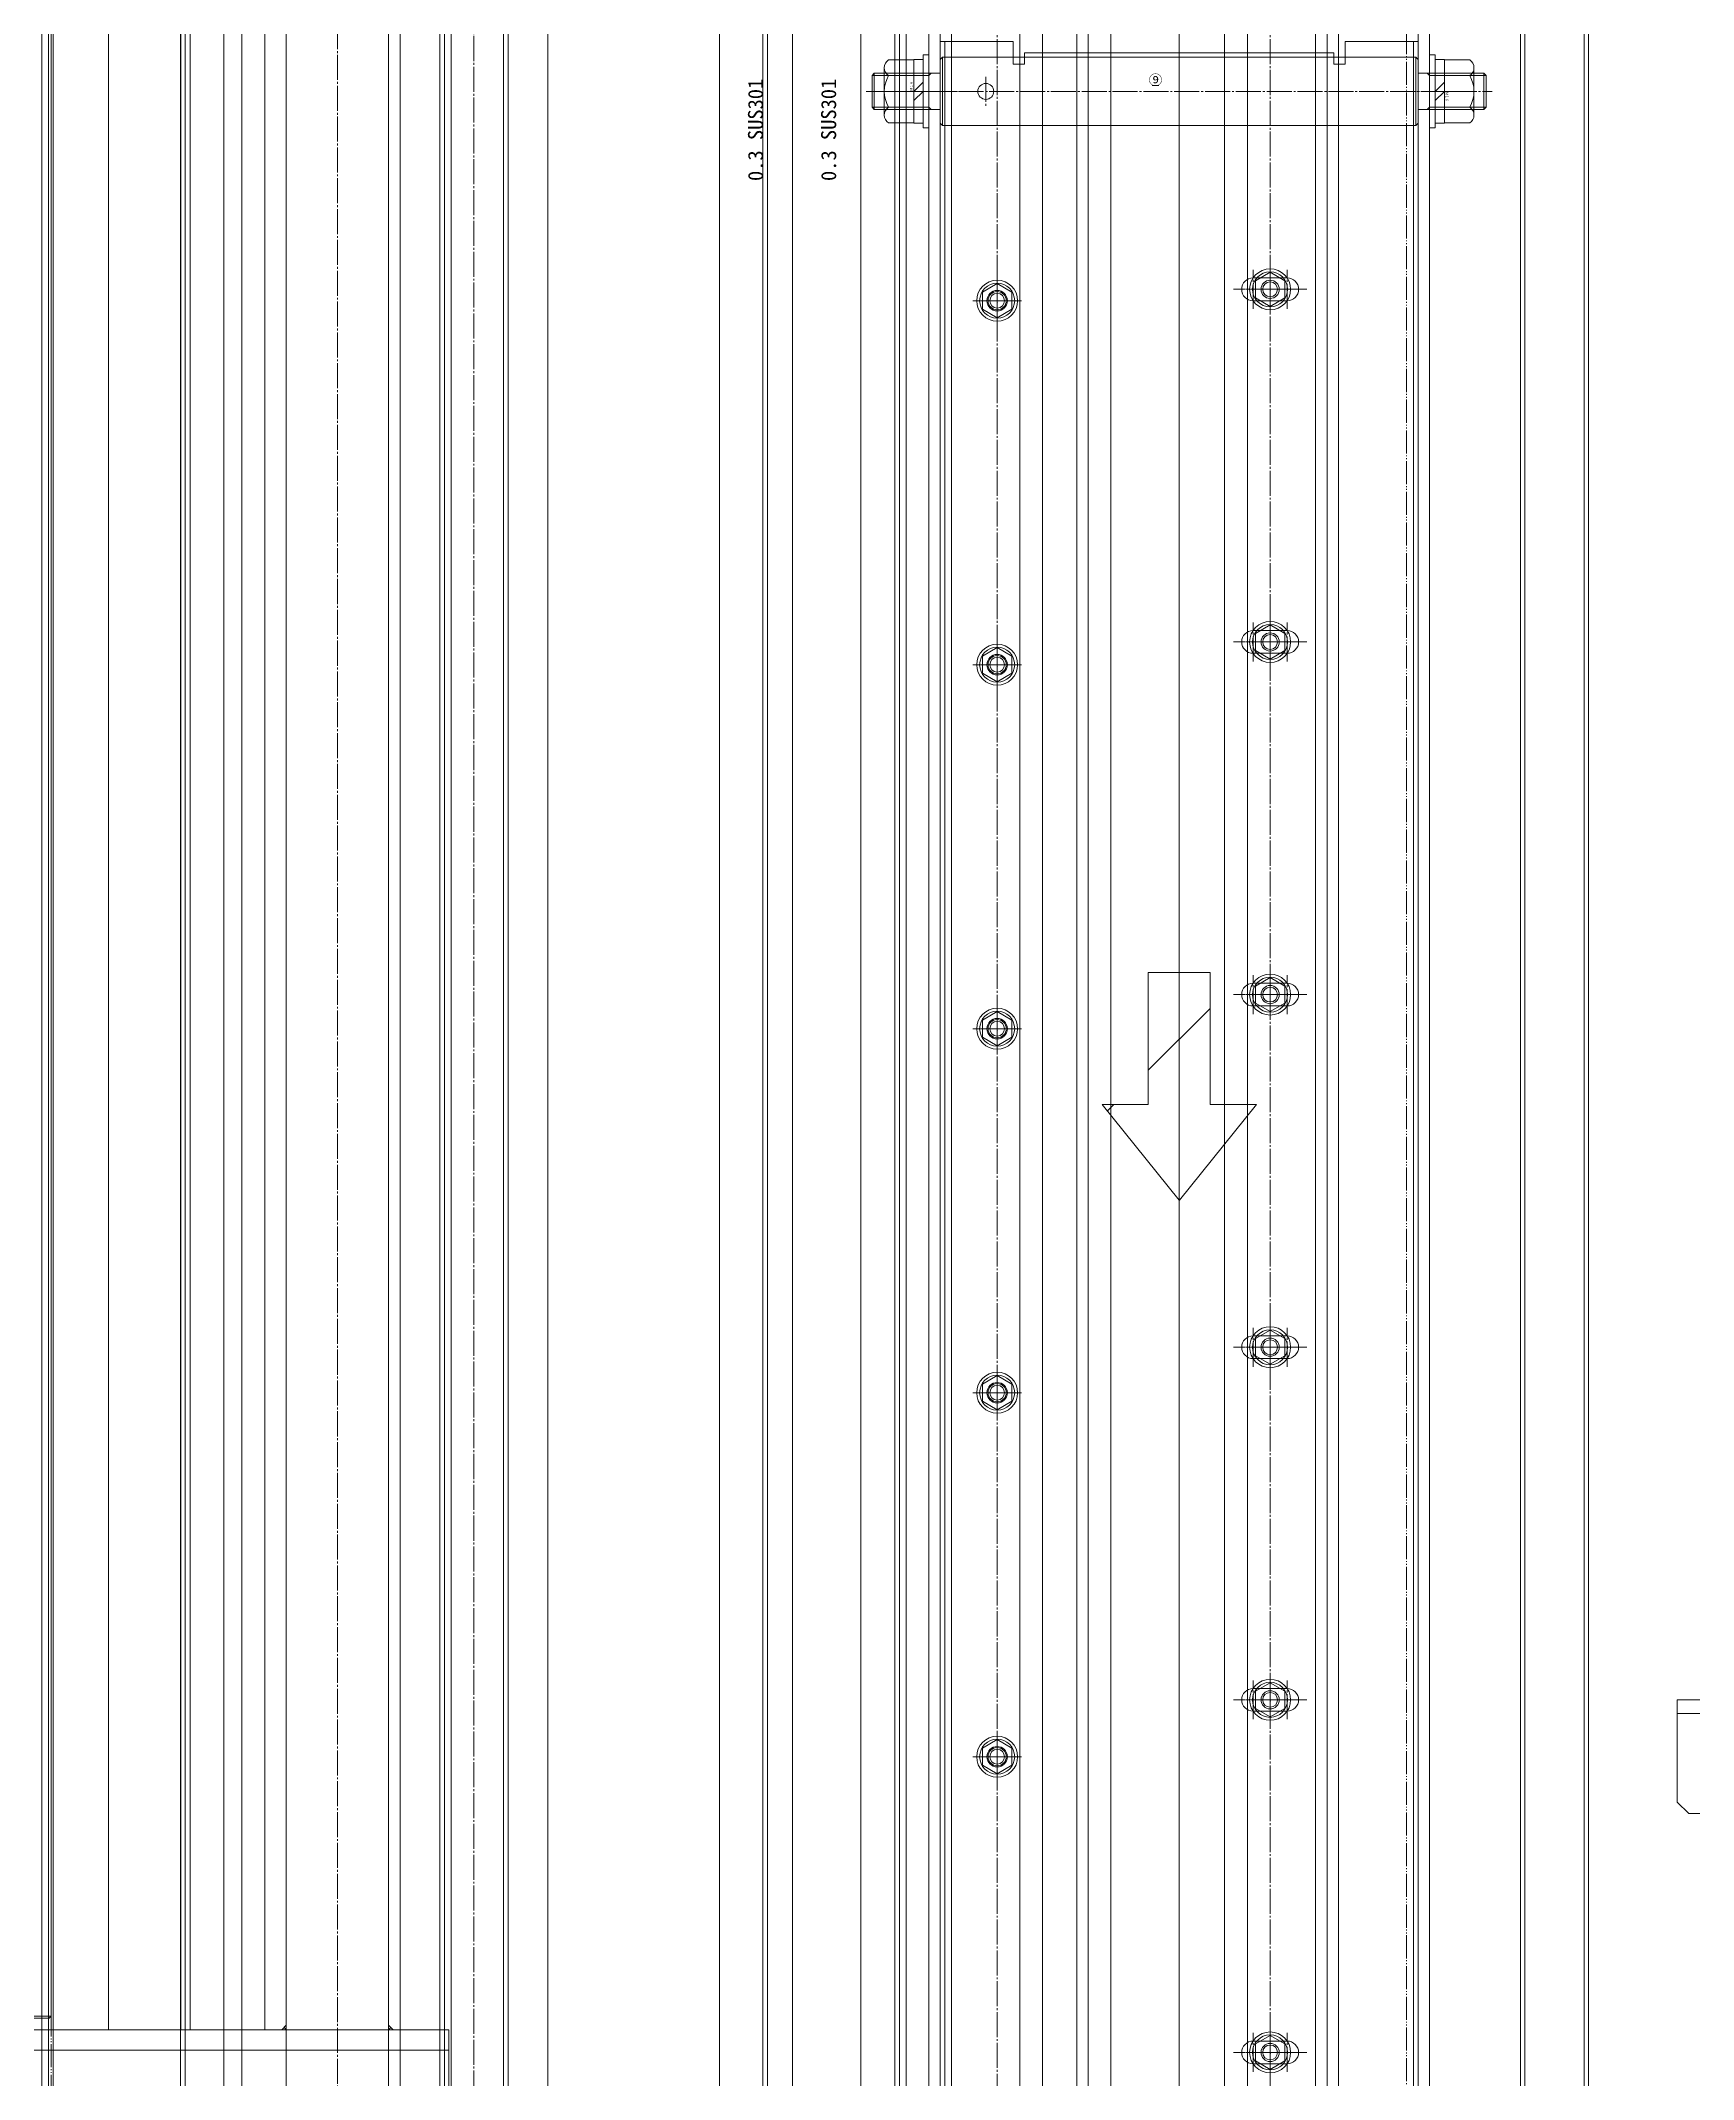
# Model space of a CAD drawing. Units: millimetres at full size. Extents: x -21196 to 21204, y -11807 to 11807.
# Drawn here: x -9000 to -8274, y -3372 to -2476 of the extents above; entities that cross this region are included whole.
import ezdxf
from ezdxf.enums import TextEntityAlignment as Align

# ---------------------------------------------------------------- set-up
doc = ezdxf.new("R2010")
doc.units = ezdxf.units.MM
doc.header["$LTSCALE"] = 0.5
doc.linetypes.add('USER3', pattern=[26.999999, 20.299999, -1.7, 0.8, -1.7, 0.8, -1.7])
doc.linetypes.add('USER4', pattern=[27.1, 22, -1.7, 1.7, -1.7])
doc.layers.add('1-0_設備-5(241129配置図菊池追記(立面図).jww)(機器配置図 260128.dwg)', color=7, linetype='Continuous', lineweight=9)
doc.styles.add('ＭＳ ゴシック', font='')
doc.styles.get('ＭＳ ゴシック').set_extended_font_data('MS Gothic')

msp = doc.modelspace()

# ---------------------------------------------------------------- linework, layer by layer
at = {"layer": '1-0_設備-5(241129配置図菊池追記(立面図).jww)(機器配置図 260128.dwg)', "linetype": 'USER4'}
for p, q in [((-8809.5215, -1010.3917), (-8809.5215, -3520.9026)), ((-8579.5215, -1309.8888), (-8579.5215, -3550.4055)), ((-8459.5215, -1309.8888), (-8459.5215, -3550.4055)), ((-8529.5215, -3534.6859), (-8529.5215, -1325.6084)), ((-8499.5215, -3534.6859), (-8499.5215, -1325.6084)), ((-8869.5215, -3522.9294), (-8869.5215, -1337.3649)), ((-8499.5216, -2475.6472), (-8499.5216, -3748.1472)), ((-8637.1763, -2498.1472), (-8361.8668, -2498.1472)), ((-8609.5216, -2498.1472), (-8629.1216, -2498.1472)), ((-8617.0563, -2498.1472), (-8596.9226, -2498.1472)), ((-8584.5216, -2491.7524), (-8584.5216, -2504.5419)), ((-8381.9869, -2498.1472), (-8402.1206, -2498.1472)), ((-8389.5216, -2498.1472), (-8369.9216, -2498.1472)), ((-8579.5215, -2600.8973), (-8579.5215, -2579.3969)), ((-8467.0215, -2593.7075), (-8467.0215, -2576.5868)), ((-8459.5215, -2596.1471), (-8459.5215, -2574.1471)), ((-8459.5215, -2595.8973), (-8459.5215, -2574.3969)), ((-8459.5215, -2578.2238), (-8459.5215, -2592.0704)), ((-8452.0215, -2593.7075), (-8452.0215, -2576.5868)), ((-8579.5215, -2582.8061), (-8579.5215, -2597.4882)), ((-8579.5215, -2582.8061), (-8579.5215, -2597.4882)), ((-8579.5215, -2582.8061), (-8579.5215, -2597.4882)), ((-8579.5215, -2583.2238), (-8579.5215, -2597.0704)), ((-8443.4612, -2585.1471), (-8475.5819, -2585.1471)), ((-8448.7713, -2585.1471), (-8470.2717, -2585.1471)), ((-8452.5982, -2585.1471), (-8466.4448, -2585.1471)), ((-8568.7713, -2590.1471), (-8590.2717, -2590.1471)), ((-8572.1805, -2590.1471), (-8586.8626, -2590.1471)), ((-8572.1805, -2590.1471), (-8586.8626, -2590.1471)), ((-8572.1805, -2590.1471), (-8586.8626, -2590.1471)), ((-8572.5982, -2590.1471), (-8586.4448, -2590.1471)), ((-8467.0215, -2748.7075), (-8467.0215, -2731.5868)), ((-8459.5215, -2751.1471), (-8459.5215, -2729.1471)), ((-8459.5215, -2750.8973), (-8459.5215, -2729.3969)), ((-8452.0215, -2748.7075), (-8452.0215, -2731.5868)), ((-8579.5215, -2760.8973), (-8579.5215, -2739.3969)), ((-8443.4612, -2740.1471), (-8475.5819, -2740.1471)), ((-8448.7713, -2740.1471), (-8470.2717, -2740.1471)), ((-8452.5982, -2740.1471), (-8466.4448, -2740.1471)), ((-8459.5215, -2733.2238), (-8459.5215, -2747.0704)), ((-8568.7713, -2750.1471), (-8590.2717, -2750.1471)), ((-8572.1805, -2750.1471), (-8586.8626, -2750.1471)), ((-8572.1805, -2750.1471), (-8586.8626, -2750.1471)), ((-8572.1805, -2750.1471), (-8586.8626, -2750.1471)), ((-8572.5982, -2750.1471), (-8586.4448, -2750.1471)), ((-8579.5215, -2742.8061), (-8579.5215, -2757.4882)), ((-8579.5215, -2742.8061), (-8579.5215, -2757.4882)), ((-8579.5215, -2742.8061), (-8579.5215, -2757.4882)), ((-8579.5215, -2743.2238), (-8579.5215, -2757.0704)), ((-8459.5215, -2906.1471), (-8459.5215, -2884.1471)), ((-8459.5215, -2905.8973), (-8459.5215, -2884.3969)), ((-8467.0215, -2903.7075), (-8467.0215, -2886.5868)), ((-8459.5215, -2888.2238), (-8459.5215, -2902.0704)), ((-8452.0215, -2903.7075), (-8452.0215, -2886.5868)), ((-8579.5215, -2920.8973), (-8579.5215, -2899.3969)), ((-8579.5215, -2902.8061), (-8579.5215, -2917.4882)), ((-8579.5215, -2902.8061), (-8579.5215, -2917.4882)), ((-8579.5215, -2902.8061), (-8579.5215, -2917.4882)), ((-8443.4612, -2895.1471), (-8475.5819, -2895.1471)), ((-8448.7713, -2895.1471), (-8470.2717, -2895.1471)), ((-8452.5982, -2895.1471), (-8466.4448, -2895.1471)), ((-8568.7713, -2910.1471), (-8590.2717, -2910.1471)), ((-8572.1805, -2910.1471), (-8586.8626, -2910.1471)), ((-8572.1805, -2910.1471), (-8586.8626, -2910.1471)), ((-8572.1805, -2910.1471), (-8586.8626, -2910.1471)), ((-8572.5982, -2910.1471), (-8586.4448, -2910.1471)), ((-8579.5215, -2903.2238), (-8579.5215, -2917.0704)), ((-8467.0215, -3058.7075), (-8467.0215, -3041.5868)), ((-8459.5215, -3061.1471), (-8459.5215, -3039.1471)), ((-8459.5215, -3060.8973), (-8459.5215, -3039.3969)), ((-8459.5215, -3043.2238), (-8459.5215, -3057.0704)), ((-8452.0215, -3058.7075), (-8452.0215, -3041.5868)), ((-8443.4612, -3050.1471), (-8475.5819, -3050.1471)), ((-8448.7713, -3050.1471), (-8470.2717, -3050.1471)), ((-8452.5982, -3050.1471), (-8466.4448, -3050.1471)), ((-8579.5215, -3080.8973), (-8579.5215, -3059.3969)), ((-8579.5215, -3062.8061), (-8579.5215, -3077.4882)), ((-8579.5215, -3062.8061), (-8579.5215, -3077.4882)), ((-8579.5215, -3062.8061), (-8579.5215, -3077.4882)), ((-8579.5215, -3063.2238), (-8579.5215, -3077.0704)), ((-8568.7713, -3070.1471), (-8590.2717, -3070.1471)), ((-8572.1805, -3070.1471), (-8586.8626, -3070.1471)), ((-8572.1805, -3070.1471), (-8586.8626, -3070.1471)), ((-8572.1805, -3070.1471), (-8586.8626, -3070.1471)), ((-8572.5982, -3070.1471), (-8586.4448, -3070.1471)), ((-8467.0215, -3213.7075), (-8467.0215, -3196.5868)), ((-8459.5215, -3216.1471), (-8459.5215, -3194.1471)), ((-8459.5215, -3215.8973), (-8459.5215, -3194.3969)), ((-8459.5215, -3198.2238), (-8459.5215, -3212.0704)), ((-8452.0215, -3213.7075), (-8452.0215, -3196.5868)), ((-8443.4612, -3205.1471), (-8475.5819, -3205.1471)), ((-8448.7713, -3205.1471), (-8470.2717, -3205.1471)), ((-8452.5982, -3205.1471), (-8466.4448, -3205.1471)), ((-8579.5215, -3240.8973), (-8579.5215, -3219.3969)), ((-8579.5215, -3222.8061), (-8579.5215, -3237.4882)), ((-8579.5215, -3222.8061), (-8579.5215, -3237.4882)), ((-8579.5215, -3222.8061), (-8579.5215, -3237.4882)), ((-8579.5215, -3223.2238), (-8579.5215, -3237.0704)), ((-8568.7713, -3230.1471), (-8590.2717, -3230.1471)), ((-8572.1805, -3230.1471), (-8586.8626, -3230.1471)), ((-8572.1805, -3230.1471), (-8586.8626, -3230.1471)), ((-8572.1805, -3230.1471), (-8586.8626, -3230.1471)), ((-8572.5982, -3230.1471), (-8586.4448, -3230.1471)), ((-8459.5215, -3371.1471), (-8459.5215, -3349.1471)), ((-8459.5215, -3370.8973), (-8459.5215, -3349.3969)), ((-8467.0215, -3368.7075), (-8467.0215, -3351.5868)), ((-8459.5215, -3353.2238), (-8459.5215, -3367.0704)), ((-8452.0215, -3368.7075), (-8452.0215, -3351.5868)), ((-8443.4612, -3360.1471), (-8475.5819, -3360.1471)), ((-8448.7713, -3360.1471), (-8470.2717, -3360.1471)), ((-8452.5982, -3360.1471), (-8466.4448, -3360.1471))]:
    msp.add_line(p, q, dxfattribs=at)
at = {"layer": '1-0_設備-5(241129配置図菊池追記(立面図).jww)(機器配置図 260128.dwg)'}
for p, q in [((-8604.5216, -3780.1472), (-8604.5216, -1210.1472)), ((-8394.5216, -3780.1472), (-8394.5216, -1210.1472)), ((-8609.5216, -1370.1472), (-8609.5216, -3485.1472)), ((-8389.5216, -1370.1472), (-8389.5216, -3485.1472)), ((-8911.5215, -3430.1471), (-8911.5215, -1430.1471)), ((-8347.5215, -1430.1471), (-8347.5215, -3430.1471)), ((-8321.5215, -3430.1471), (-8321.5215, -1430.1471)), ((-8996.5215, -1440.1471), (-8996.5215, -3420.1471)), ((-8842.0215, -1440.1471), (-8842.0215, -3420.1471)), ((-8777.0215, -1440.1471), (-8777.0215, -3420.1471)), ((-8701.5215, -3422.1471), (-8701.5215, -1438.1471)), ((-8669.5215, -3422.1471), (-8669.5215, -1438.1471)), ((-8639.5215, -3422.1471), (-8639.5215, -1438.1471)), ((-8622.5215, -1440.1471), (-8622.5215, -3420.1471)), ((-8599.5215, -3425.1471), (-8599.5215, -1435.1471)), ((-8559.5215, -1435.1471), (-8559.5215, -3425.1471)), ((-8559.5215, -1438.1471), (-8559.5215, -3422.1471)), ((-8559.5215, -1438.1471), (-8559.5215, -3422.1471)), ((-8539.5215, -1438.1471), (-8539.5215, -3422.1471)), ((-8349.5215, -1435.1471), (-8349.5215, -3425.1471)), ((-8539.5212, -3382.6471), (-8539.5212, -1477.6471)), ((-8479.5215, -3382.6471), (-8479.5215, -1477.6471)), ((-8439.5215, -3382.6471), (-8439.5215, -1477.6471)), ((-8938.3016, -3350.1471), (-8938.3016, -1510.1471)), ((-8934.2889, -3350.1471), (-8934.2889, -1510.1471)), ((-8892.0215, -1510.1471), (-8892.0215, -3350.1471)), ((-8847.0215, -1510.1471), (-8847.0215, -3350.1471)), ((-8994.5215, -3409.1471), (-8994.5215, -2433.1471)), ((-8938.5215, -2433.1471), (-8938.5215, -3409.1471)), ((-8936.5215, -2433.1471), (-8936.5215, -3409.1471)), ((-8824.5215, -3409.1471), (-8824.5215, -2433.1471)), ((-8822.5215, -3409.1471), (-8822.5215, -2433.1471)), ((-8796.5215, -2433.1471), (-8796.5215, -3409.1471)), ((-8794.5215, -2433.1471), (-8794.5215, -3409.1471)), ((-8682.5215, -2433.1471), (-8682.5215, -3409.1471)), ((-8680.5215, -2433.1471), (-8680.5215, -3409.1471)), ((-8624.5215, -3409.1471), (-8624.5215, -2433.1471)), ((-8604.5216, -2476.1472), (-8604.5216, -3733.1472)), ((-8572.5216, -2476.1472), (-8604.5216, -2476.1472)), ((-8602.5216, -2476.1472), (-8602.5216, -3733.1472)), ((-8572.5216, -2486.1472), (-8572.5216, -2476.1472)), ((-8567.5216, -2486.1472), (-8567.5216, -2481.1472)), ((-8394.5216, -2476.1472), (-8426.5216, -2476.1472)), ((-8396.5216, -2476.1472), (-8396.5216, -3733.1472)), ((-8394.5216, -2476.1472), (-8394.5216, -3733.1472)), ((-8634.5216, -2491.1472), (-8633.5216, -2490.1472)), ((-8633.5216, -2490.1472), (-8604.5216, -2490.1472)), ((-8633.5216, -2506.1472), (-8633.5216, -2490.1472)), ((-8633.5216, -2490.1472), (-8633.5216, -2506.1472)), ((-8629.1216, -2508.5342), (-8629.1216, -2487.7602)), ((-8616.1216, -2484.2972), (-8627.2656, -2484.2972)), ((-8616.1216, -2484.1472), (-8612.1216, -2484.1472)), ((-8609.5216, -2490.1472), (-8609.5216, -2506.1472)), ((-8609.5216, -2491.1472), (-8608.5216, -2490.1472)), ((-8603.5216, -2483.1472), (-8604.5216, -2484.1472)), ((-8604.5216, -2484.1472), (-8604.5216, -2512.1472)), ((-8603.5216, -2483.1472), (-8395.5216, -2483.1472)), ((-8603.5216, -2483.1472), (-8603.5216, -2513.1472)), ((-8567.5216, -2486.1472), (-8572.5216, -2486.1472)), ((-8567.5216, -2483.1472), (-8431.5216, -2483.1472)), ((-8499.5216, -2483.1472), (-8499.5216, -2513.1472)), ((-8395.5216, -2483.1472), (-8394.5216, -2484.1472)), ((-8394.5216, -2484.1472), (-8394.5216, -2512.1472)), ((-8365.5216, -2490.1472), (-8394.5216, -2490.1472)), ((-8389.5216, -2491.1472), (-8390.5216, -2490.1472)), ((-8389.5216, -2490.1472), (-8389.5216, -2506.1472)), ((-8371.7776, -2484.2972), (-8382.9216, -2484.2972)), ((-8369.9216, -2487.7602), (-8369.9216, -2508.5342)), ((-8365.5216, -2506.1472), (-8365.5216, -2490.1472)), ((-8364.5216, -2491.1472), (-8365.5216, -2490.1472)), ((-8365.5216, -2506.1472), (-8365.5216, -2490.1472)), ((-8634.5216, -2491.1472), (-8609.5216, -2491.1472)), ((-8634.5216, -2491.1472), (-8634.5216, -2505.1472)), ((-8629.1216, -2491.1472), (-8634.5216, -2491.1472)), ((-8627.2656, -2491.2222), (-8616.1216, -2491.2222)), ((-8616.1216, -2498.1472), (-8612.1216, -2494.1472)), ((-8616.1216, -2502.1472), (-8612.1216, -2498.1472)), ((-8511.4268, -2495.6151), (-8508.4364, -2495.6151)), ((-8364.5216, -2491.1472), (-8389.5216, -2491.1472)), ((-8382.9216, -2494.1472), (-8386.9216, -2498.1472)), ((-8382.9216, -2498.1472), (-8386.9216, -2502.1472)), ((-8382.9216, -2491.2222), (-8371.7776, -2491.2222)), ((-8369.9216, -2491.1472), (-8364.5216, -2491.1472)), ((-8364.5216, -2491.1472), (-8364.5216, -2505.1472)), ((-8634.5216, -2505.1472), (-8609.5216, -2505.1472)), ((-8634.5216, -2505.1472), (-8633.5216, -2506.1472)), ((-8629.1216, -2505.1472), (-8634.5216, -2505.1472)), ((-8633.5216, -2506.1472), (-8604.5216, -2506.1472)), ((-8616.1216, -2505.0722), (-8627.2656, -2505.0722)), ((-8609.5216, -2505.1472), (-8608.5216, -2506.1472)), ((-8365.5216, -2506.1472), (-8394.5216, -2506.1472)), ((-8389.5216, -2505.1472), (-8390.5216, -2506.1472)), ((-8364.5216, -2505.1472), (-8389.5216, -2505.1472)), ((-8371.7776, -2505.0722), (-8382.9216, -2505.0722)), ((-8369.9216, -2505.1472), (-8364.5216, -2505.1472)), ((-8364.5216, -2505.1472), (-8365.5216, -2506.1472)), ((-8627.2656, -2511.9972), (-8616.1216, -2511.9972)), ((-8604.5216, -2512.1472), (-8603.5216, -2513.1472)), ((-8603.5216, -2513.1472), (-8395.5216, -2513.1472)), ((-8382.9216, -2512.1472), (-8386.9216, -2512.1472)), ((-8382.9216, -2511.9972), (-8371.7776, -2511.9972)), ((-8452.0215, -2580.1471), (-8467.0215, -2580.1471)), ((-8467.0215, -2590.1471), (-8452.0215, -2590.1471)), ((-8452.0215, -2735.1471), (-8467.0215, -2735.1471)), ((-8467.0215, -2745.1471), (-8452.0215, -2745.1471)), ((-8513.1018, -2885.5065), (-8485.9413, -2885.5065)), ((-8513.1018, -2943.5312), (-8513.1018, -2885.5065)), ((-8485.9413, -2943.5312), (-8485.9413, -2885.5065)), ((-8452.0215, -2890.1471), (-8467.0215, -2890.1471)), ((-8513.1018, -2928.3761), (-8485.9413, -2901.2156)), ((-8467.0215, -2900.1471), (-8452.0215, -2900.1471)), ((-8531.1157, -2946.39), (-8528.257, -2943.5312)), ((-8499.5216, -2985.5065), (-8499.0275, -2985.0125)), ((-8452.0215, -3045.1471), (-8467.0215, -3045.1471)), ((-8467.0215, -3055.1471), (-8452.0215, -3055.1471)), ((-8452.0215, -3200.1471), (-8467.0215, -3200.1471)), ((-8467.0215, -3210.1471), (-8452.0215, -3210.1471)), ((-8099.5215, -3211.1471), (-8280.5215, -3211.1471)), ((-8099.5215, -3211.1471), (-8280.5215, -3211.1471)), ((-9205.3229, -3344.1471), (-8995.3229, -3344.1471)), ((-9095.3229, -3345.1471), (-8996.3229, -3345.1471)), ((-8996.3229, -3345.1471), (-8995.3229, -3344.1471)), ((-8893.0215, -3349.1471), (-8892.0215, -3350.1471)), ((-8892.0215, -3359.1471), (-8892.0215, -3350.1471)), ((-8846.0215, -3349.1471), (-8847.0215, -3350.1471)), ((-8847.0215, -3359.1471), (-8847.0215, -3350.1471)), ((-9701.042, -3359.1471), (-8820.5548, -3359.1471)), ((-8452.0215, -3355.1471), (-8467.0215, -3355.1471)), ((-8467.0215, -3365.1471), (-8452.0215, -3365.1471))]:
    msp.add_line(p, q, dxfattribs=at)
at = {"layer": '1-0_設備-5(241129配置図菊池追記(立面図).jww)(機器配置図 260128.dwg)', "linetype": 'USER3'}
for points in [[(-8399.5216, -1135.1472), (-8399.5216, -3842.1472), (-8599.5216, -3842.1472), (-8599.5216, -1135.1472)], [(-8999.5215, -1480.1471), (-6779.5215, -1480.1471), (-6779.5215, -3380.1471), (-8999.5215, -3380.1471)], [(-8999.5215, -1480.1471), (-6832.4215, -1480.1471), (-6832.4215, -3380.1471), (-8999.5215, -3380.1471)], [(-8995.3229, -1480.1471), (-6686.0215, -1480.1471), (-6686.0215, -3380.1471), (-8995.3229, -3380.1471)]]:
    msp.add_lwpolyline(points, close=True, dxfattribs=at)
at = {"layer": '1-0_設備-5(241129配置図菊池追記(立面図).jww)(機器配置図 260128.dwg)'}
for points in [[(-8609.5216, -3780.1472), (-8609.5216, -1210.1472), (-8571.5216, -1210.1472), (-8569.5216, -1212.1472), (-8569.5216, -3778.1472), (-8571.5216, -3780.1472)], [(-8389.5216, -3780.1472), (-8389.5216, -1210.1472), (-8427.5216, -1210.1472), (-8429.5216, -1212.1472), (-8429.5216, -3778.1472), (-8427.5216, -3780.1472)], [(-8819.5215, -1430.1471), (-8919.5215, -1430.1471), (-8919.5215, -3430.1471), (-8819.5215, -3430.1471)], [(-8619.5215, -1440.1471), (-8619.5215, -3420.1471), (-8999.5215, -3420.1471), (-8999.5215, -1440.1471)], [(-8499.5215, -1471.1471), (-8499.5215, -3389.1471), (-8500.5215, -3390.1471), (-8558.5215, -3390.1471), (-8559.5215, -3389.1471), (-8559.5215, -1471.1471), (-8558.5215, -1470.1471), (-8500.5215, -1470.1471)], [(-8544.5212, -3382.6471), (-8544.5212, -1477.6471), (-8439.5215, -1477.6471), (-8434.5215, -1482.6471), (-8434.5215, -3377.6471), (-8439.5215, -3382.6471)], [(-8469.5215, -1471.1471), (-8469.5215, -3389.1471), (-8470.5215, -3390.1471), (-8528.5215, -3390.1471), (-8529.5215, -3389.1471), (-8529.5215, -1471.1471), (-8528.5215, -1470.1471), (-8470.5215, -1470.1471)], [(-8901.4958, -3350.1471), (-8901.4958, -1510.1471), (-8970.1466, -1510.1471), (-8970.1466, -3350.1471)], [(-9205.3229, -3344.1471), (-9205.3229, -1516.1471), (-9204.3229, -1515.1471), (-8996.3229, -1515.1471), (-8995.3229, -1516.1471), (-8995.3229, -3344.1471), (-8996.3229, -3345.1471), (-9204.3229, -3345.1471)], [(-8612.1216, -2514.1472), (-8612.1216, -2482.1472), (-8609.5216, -2482.1472), (-8609.5216, -2514.1472)], [(-8386.9216, -2482.1472), (-8386.9216, -2514.1472), (-8389.5216, -2514.1472), (-8389.5216, -2482.1472)], [(-8453.0215, -2581.3943), (-8453.0215, -2588.9), (-8459.5215, -2592.6526), (-8466.0215, -2588.9), (-8466.0215, -2581.3943), (-8459.5215, -2577.6416)], [(-8573.0215, -2586.3943), (-8573.0215, -2593.9), (-8579.5215, -2597.6526), (-8586.0215, -2593.9), (-8586.0215, -2586.3943), (-8579.5215, -2582.6416)], [(-8453.0215, -2736.3943), (-8453.0215, -2743.9), (-8459.5215, -2747.6526), (-8466.0215, -2743.9), (-8466.0215, -2736.3943), (-8459.5215, -2732.6416)], [(-8573.0215, -2746.3943), (-8573.0215, -2753.9), (-8579.5215, -2757.6526), (-8586.0215, -2753.9), (-8586.0215, -2746.3943), (-8579.5215, -2742.6416)], [(-8453.0215, -2891.3943), (-8453.0215, -2898.9), (-8459.5215, -2902.6526), (-8466.0215, -2898.9), (-8466.0215, -2891.3943), (-8459.5215, -2887.6416)], [(-8573.0215, -2906.3943), (-8573.0215, -2913.9), (-8579.5215, -2917.6526), (-8586.0215, -2913.9), (-8586.0215, -2906.3943), (-8579.5215, -2902.6416)], [(-8453.0215, -3046.3943), (-8453.0215, -3053.9), (-8459.5215, -3057.6526), (-8466.0215, -3053.9), (-8466.0215, -3046.3943), (-8459.5215, -3042.6416)], [(-8573.0215, -3066.3943), (-8573.0215, -3073.9), (-8579.5215, -3077.6526), (-8586.0215, -3073.9), (-8586.0215, -3066.3943), (-8579.5215, -3062.6416)], [(-8453.0215, -3201.3943), (-8453.0215, -3208.9), (-8459.5215, -3212.6526), (-8466.0215, -3208.9), (-8466.0215, -3201.3943), (-8459.5215, -3197.6416)], [(-8099.5215, -3255.1471), (-8099.5215, -3205.1471), (-8280.5215, -3205.1471), (-8280.5215, -3250.1471), (-8275.5215, -3255.1471)], [(-8099.5215, -3255.1471), (-8099.5215, -3205.1471), (-8280.5215, -3205.1471), (-8280.5215, -3250.1471), (-8275.5215, -3255.1471)], [(-8573.0215, -3226.3943), (-8573.0215, -3233.9), (-8579.5215, -3237.6526), (-8586.0215, -3233.9), (-8586.0215, -3226.3943), (-8579.5215, -3222.6416)], [(-9673.0586, -3350.1471), (-9673.0586, -3420.1471), (-9668.0586, -3425.1471), (-8825.5548, -3425.1471), (-8820.5548, -3420.1471), (-8820.5548, -3350.1471)], [(-8892.0215, -3350.1471), (-8892.0215, -3348.1471), (-8894.0215, -3350.1471)], [(-8847.0215, -3350.1471), (-8847.0215, -3348.1471), (-8845.0215, -3350.1471)], [(-8453.0215, -3356.3943), (-8453.0215, -3363.9), (-8459.5215, -3367.6526), (-8466.0215, -3363.9), (-8466.0215, -3356.3943), (-8459.5215, -3352.6416)]]:
    msp.add_lwpolyline(points, close=True, dxfattribs=at)
for points in [[(-8349.5215, -3425.1471), (-8349.5215, -3430.1471), (-8319.5215, -3430.1471), (-8319.5215, -1430.1471), (-8349.5215, -1430.1471), (-8349.5215, -1435.1471)], [(-8567.5216, -2481.1472), (-8431.5216, -2481.1472), (-8431.5216, -2486.1472)], [(-8431.5216, -2486.1472), (-8426.5216, -2486.1472), (-8426.5216, -2476.1472)], [(-8629.1216, -2506.1472), (-8633.5216, -2506.1472), (-8634.5216, -2505.1472), (-8634.5216, -2491.1472), (-8633.5216, -2490.1472), (-8629.1216, -2490.1472)], [(-8612.1216, -2512.1472), (-8616.1216, -2512.1472), (-8616.1216, -2484.1472)], [(-8395.5216, -2483.1472), (-8395.5216, -2513.1472), (-8394.5216, -2512.1472)], [(-8386.9216, -2484.1472), (-8382.9216, -2484.1472), (-8382.9216, -2512.1472)], [(-8369.9216, -2490.1472), (-8365.5216, -2490.1472), (-8364.5216, -2491.1472), (-8364.5216, -2505.1472), (-8365.5216, -2506.1472), (-8369.9216, -2506.1472)], [(-8499.5216, -2985.5065), (-8533.4247, -2943.5312), (-8513.1018, -2943.5312)], [(-8499.4266, -2985.5065), (-8465.5235, -2943.5312), (-8485.8463, -2943.5312)], [(-8847.0215, -3359.1471), (-8847.0215, -3460.1471), (-8848.0215, -3461.1471), (-8891.0215, -3461.1471), (-8892.0215, -3460.1471), (-8892.0215, -3359.1471)]]:
    msp.add_lwpolyline(points, dxfattribs=at)
for centre, radius in [((-8584.5216, -2498.1472), 3.5), ((-8459.5215, -2585.1471), 9), ((-8459.5215, -2585.1471), 7.7), ((-8579.5215, -2590.1471), 9), ((-8579.5215, -2590.1471), 7.7), ((-8579.5215, -2590.1471), 4.5), ((-8579.5215, -2590.1471), 4.5), ((-8579.5215, -2590.1471), 4.5), ((-8579.5215, -2590.1471), 4), ((-8579.5215, -2590.1471), 3.25), ((-8459.5215, -2585.1471), 4), ((-8459.5215, -2585.1471), 3.25), ((-8459.5215, -2740.1471), 9), ((-8459.5215, -2740.1471), 7.7), ((-8579.5215, -2750.1471), 9), ((-8459.5215, -2740.1471), 4), ((-8459.5215, -2740.1471), 3.25), ((-8579.5215, -2750.1471), 7.7), ((-8579.5215, -2750.1471), 4.5), ((-8579.5215, -2750.1471), 4.5), ((-8579.5215, -2750.1471), 4.5), ((-8579.5215, -2750.1471), 4), ((-8579.5215, -2750.1471), 3.25), ((-8459.5215, -2895.1471), 9), ((-8459.5215, -2895.1471), 7.7), ((-8459.5215, -2895.1471), 4), ((-8459.5215, -2895.1471), 3.25), ((-8579.5215, -2910.1471), 9), ((-8579.5215, -2910.1471), 7.7), ((-8579.5215, -2910.1471), 4.5), ((-8579.5215, -2910.1471), 4.5), ((-8579.5215, -2910.1471), 4.5), ((-8579.5215, -2910.1471), 4), ((-8579.5215, -2910.1471), 3.25), ((-8459.5215, -3050.1471), 9), ((-8459.5215, -3050.1471), 7.7), ((-8459.5215, -3050.1471), 4), ((-8459.5215, -3050.1471), 3.25), ((-8579.5215, -3070.1471), 9), ((-8579.5215, -3070.1471), 7.7), ((-8579.5215, -3070.1471), 4.5), ((-8579.5215, -3070.1471), 4.5), ((-8579.5215, -3070.1471), 4.5), ((-8579.5215, -3070.1471), 4), ((-8579.5215, -3070.1471), 3.25), ((-8459.5215, -3205.1471), 9), ((-8459.5215, -3205.1471), 7.7), ((-8459.5215, -3205.1471), 4), ((-8459.5215, -3205.1471), 3.25), ((-8579.5215, -3230.1471), 9), ((-8579.5215, -3230.1471), 7.7), ((-8579.5215, -3230.1471), 4.5), ((-8579.5215, -3230.1471), 4.5), ((-8579.5215, -3230.1471), 4.5), ((-8579.5215, -3230.1471), 4), ((-8579.5215, -3230.1471), 3.25), ((-8459.5215, -3360.1471), 9), ((-8459.5215, -3360.1471), 7.7), ((-8459.5215, -3360.1471), 4), ((-8459.5215, -3360.1471), 3.25)]:
    msp.add_circle(centre, radius, dxfattribs=at)
for centre, radius, start, end in [((-8624.9636, -2487.7602), 4.158, 123.626, 236.374), ((-8374.0796, -2487.7602), 4.158, 303.626, 56.374), ((-8615.2716, -2498.1472), 13.85, 150, 210), ((-8383.7716, -2498.1472), 13.85, 330, 30), ((-8624.9636, -2508.5342), 4.158, 123.626, 236.374), ((-8374.0796, -2508.5342), 4.158, 303.626, 56.374), ((-8467.0215, -2585.1471), 5, 90, 270), ((-8452.0215, -2585.1471), 5, 270, 90), ((-8467.0215, -2740.1471), 5, 90, 270), ((-8452.0215, -2740.1471), 5, 270, 90), ((-8467.0215, -2895.1471), 5, 90, 270), ((-8452.0215, -2895.1471), 5, 270, 90), ((-8467.0215, -3050.1471), 5, 90, 270), ((-8452.0215, -3050.1471), 5, 270, 90), ((-8467.0215, -3205.1471), 5, 90, 270), ((-8452.0215, -3205.1471), 5, 270, 90), ((-8467.0215, -3360.1471), 5, 90, 270), ((-8452.0215, -3360.1471), 5, 270, 90)]:
    msp.add_arc(centre, radius, start, end, dxfattribs=at)

# ---------------------------------------------------------------- texts
at = {"layer": '1-0_設備-5(241129配置図菊池追記(立面図).jww)(機器配置図 260128.dwg)', "style": 'ＭＳ ゴシック'}
msp.add_text('⑨', height=4.406, dxfattribs=at).set_placement((-8512.9161, -2496.6345), align=Align.BOTTOM_LEFT)
for s, height, p in [('0.3 SUS301', 6.609, (-8680.4509, -2537.5433)), ('0.3 SUS301', 6.609, (-8648.3245, -2537.5433)), ('BT-M8', 0.2203, (-8459.0249, -2585.8513)), ('BT-M8', 0.2203, (-8579.0249, -2590.8513)), ('BT-M8', 0.2203, (-8459.0249, -2740.8513)), ('BT-M8', 0.2203, (-8579.0249, -2750.8513)), ('BT-M8', 0.2203, (-8459.0249, -2895.8513)), ('BT-M8', 0.2203, (-8579.0249, -2910.8513)), ('BT-M8', 0.2203, (-8459.0249, -3050.8513)), ('BT-M8', 0.2203, (-8579.0249, -3070.8513)), ('BT-M8', 0.2203, (-8459.0249, -3205.8513)), ('BT-M8', 0.2203, (-8579.0249, -3230.8513)), ('BT-M8', 0.2203, (-8459.0249, -3360.8513))]:
    msp.add_text(s, height=height, rotation=90, dxfattribs=at).set_placement(p, align=Align.BOTTOM_LEFT)
at = {"layer": '1-0_設備-5(241129配置図菊池追記(立面図).jww)(機器配置図 260128.dwg)', "style": 'ＭＳ ゴシック', "width": 0.8}
for rotation, p in [(90, (-8616.2306, -2497.9131)), (270, (-8382.8126, -2498.3812))]:
    msp.add_text('Ｍ１６', height=1.259, rotation=rotation, dxfattribs=at).set_placement(p, align=Align.BOTTOM_LEFT)

doc.saveas('drawing.dxf')
